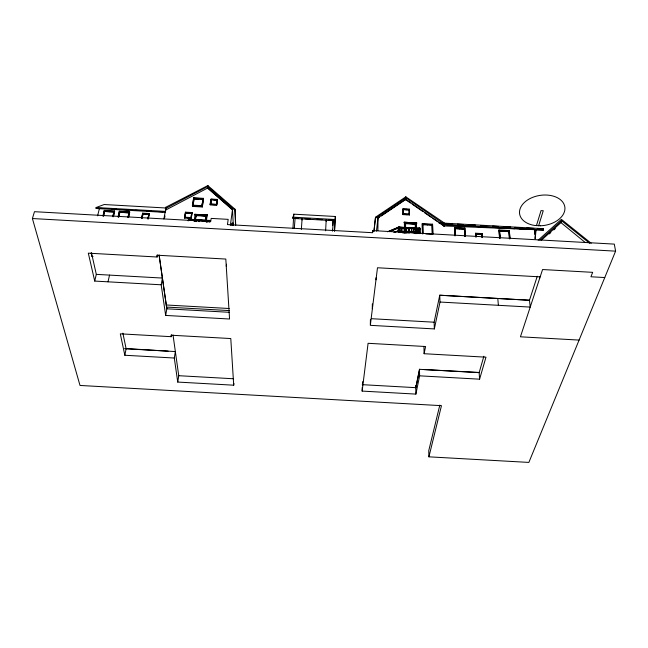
<?xml version="1.0" encoding="UTF-8"?>
<svg xmlns="http://www.w3.org/2000/svg" width="648" height="648" viewBox="0 0 648 648"><rect width="100%" height="100%" fill="white"/><g stroke="black" fill="none" stroke-linecap="round" stroke-linejoin="round"><path stroke-width="0.97" d="M377.873 230.566L378.011 217.825L405.624 199.228L444.301 225.95L534.381 229.651L535.11 234.592L534.503 229.578M375.986 279.798L376.01 277.846M374.009 231.231L375.516 217.218L405.818 196.846L444.601 223.163L543.34 228.687L543.51 230.056L534.219 229.781M370.332 324.381L370.413 319.602M372.705 230.599L372.673 232.713L227.464 224.597L228.185 219.356L211.175 218.408L210.697 221.543L34.474 211.685L32.4 218.538L80.012 385.455L441.474 405.664L428.911 456.832L528.865 462.413L615.6 251.149L614.296 244.11L372.705 230.599L372.495 232.511M372.284 308.723L372.349 303.896M483.87 356.254L479.156 372.649L419.467 369.311L419.604 375.832L415.886 394.097L362.143 391.092L362.224 387.423M302.065 219.996L302.106 218.53L301.352 229.441M332.683 230.672L333.194 220.271L328.204 219.988M325.604 230.793L326.211 219.875L326.122 221.341M292.928 218.4L293.787 214.172L335.332 216.489L335.291 220.766L292.928 218.4L293.666 215.557M292.961 228.307L293.787 214.172M332.456 231.125L332.562 229.214M332.772 225.399L333.04 220.628M334.498 231.36L335.332 216.489M334.546 230.631L335.21 218.862M294.273 228.525L295.115 218.141L298.112 218.311M534.956 238.464L535.775 229.546M535.207 238.812L536.026 229.886M373.904 231.263L375.516 217.218M124.959 348.746L175.357 351.556L174.296 358.028L177.738 382.069L233.709 385.196L233.92 383.373M376.448 231.093L378.181 216.392M362.507 383.632L362.75 381.64M362.143 391.092L368.088 343.302L425.582 346.518L424.116 353.719L485.984 357.178L479.585 379.185L419.604 375.832M363.05 384.661L362.345 384.896M231.903 225.067L232.154 223.155L233.021 223.204L233.053 225.569M232.762 225.115L233.021 223.204M235.548 225.212L234.949 209.166L207.838 185.587L165.548 207.368L165.548 210.171L163.863 218.951M230.356 225.366L232.502 209.498L207.806 187.969L165.475 210.163M226.257 266.182L226.517 264.238M399.16 227.651L408.613 228.177L398.253 227.626L398.342 227.011L398.374 232.373M399.192 231.709L399.257 231.247L408.758 231.79L408.669 232.567L408.694 227.432L409.601 227.48L409.682 233.005M402.886 209.434L402.967 208.834L409.471 209.199L409.463 214.966L402.935 214.601L402.967 208.834M407.171 214.577L403.259 214.358L403.275 209.093L409.18 209.417L409.253 214.115L403.323 213.783L403.234 214.383L407.187 214.601M402.935 214.601L403.024 214.01L409.552 214.375M401.112 227.683L401.177 231.506M405.389 199.811L405.818 196.846L405.567 199.608L381.308 215.954M216.724 205.165L217.453 199.43L210.94 199.066L210.138 204.201L210.187 204.8L216.724 205.165L217.453 199.43M404.174 222.199L416.705 223.098L404.174 222.199L404.133 222.693L416.656 223.398L416.705 222.896M406.134 209.855L406.223 209.255M217.112 199.649L216.456 204.914L217.112 199.649L211.199 199.317L210.527 204.582L215.468 204.857M402.983 232L404.879 232.114L402.983 231.611M404.708 227.885L404.757 231.944M404.822 227.894L404.87 231.944M409.147 213.775L409.18 209.417M208.964 222.183L209.369 220.401L209.255 221.195L199.754 220.668L199.681 219.696L199.454 221.648M209.871 222.207L210.138 220.45L210.187 221.065L205.489 220.774L206.161 215.841L195.939 215.266L195.008 221.187M409.463 214.966L409.471 209.199M406.709 231.822L406.547 227.756L406.563 232.041M206.169 221.972L207.23 215.152M194.894 214.156L194.894 214.658L207.465 215.363L207.465 214.861L194.862 214.358L207.465 214.861M206.939 222.191L207.303 220.579L207.052 222.191M210.187 204.8L210.981 199.665M210.527 204.582L211.199 199.317M210.551 204.566L211.264 199.94M205.141 220.928L205.886 216.181L196.19 215.638L195.251 221.324M409.593 227.983L409.52 228.436L418.973 228.963L419.078 228.461M177.738 382.069L178.743 375.702L173.032 334.984M411.48 228.266L411.699 232.097M411.593 228.266L411.666 232.324M202.314 206.971L203.48 198.345L193.712 197.802L192.399 205.513L192.488 206.42L202.314 206.971L203.48 198.345M398.277 231.304L398.309 227.246L387.504 231.79M198.547 221.6L199.001 219.656L198.863 220.612L189.354 220.085L189.281 219.113L198.806 220.061M197.956 206.364L201.917 206.582L202.978 198.677L194.1 198.183L192.999 206.088L194.1 198.183M398.309 230.826L393.846 232.47M413.392 232.195L413.432 228.145L413.505 232.203M415.166 224.662L415.238 224.216L405.575 223.673L405.68 231.765M196.514 221.608L196.895 219.996L196.628 221.608M415.085 228.461L415.311 232.3M415.198 228.469L415.279 232.527M194.06 221.292L195.186 214.48M194.7 221.503L195.08 219.891L194.813 221.511M416.883 228.566L416.972 232.624M416.996 228.574L417.085 232.632M418.349 232.446L419.151 228.007L418.47 232.664M192.488 206.42L193.712 197.802M187.969 217.979L190.974 218.149L191.719 212.779L185.733 212.439L184.972 217.817L185.733 212.439M190.974 218.149L191.719 212.779M191.241 218.408L192.067 212.552L185.474 212.18L184.559 217.436L184.623 218.044L191.241 218.408L192.067 212.552M174.296 358.028L124.829 355.258L120.301 333.833L171.242 336.685L171.558 334.805M419.086 231.458L418.786 233.061M419.062 232.818L419.143 232.365L409.649 231.83L409.568 232.616L409.504 228.307M419.961 233.183L419.831 228.047L420.09 233.588L414.437 233.272M419.288 231.798L419.799 228.833L411.399 228.412M188.155 220.911L188.6 219.073L188.479 220.02M189.378 220.077L191.298 219.988M432.88 233.879L432.548 224.2L422.261 223.625L422.415 233.888M422.877 233.418L422.747 224.135L432.086 224.662L432.419 234.325M184.623 218.044L185.474 212.18M165.669 315.438L161.182 284.796L94.713 281.078L88.314 253.157L157.116 257.005L156.857 255.199L225.812 259.054L229.562 319.01L165.669 315.438L166.836 308.804L159.125 255.118M427.315 224.986L427.421 224.394M432.281 233.944L432.086 224.662M432.548 224.2L432.775 234.471M161.182 284.796L162.421 278.065L96.309 274.363L91.473 252.89M165.605 211.183L165.054 212.358L95.88 208.494L96.123 207.522L104.158 204.533L165.92 207.992M157.116 257.005L157.496 255.02M164.616 217.85L164.989 215.897M443.945 226.476L444.439 223.989M124.829 355.258L126.125 348.802L122.885 333.161M415.765 387.658L419.467 369.311M419.629 369.32L415.927 387.674L362.281 384.669M148.108 217.59L148.894 213.767L142.916 213.435L141.912 218.206M148.003 219.146L148.894 213.767M148.173 218.805L149.251 213.548L142.665 213.176L141.556 218.433M148.441 218.53L149.251 213.548M424.31 369.579L479.212 372.446M540.165 276.858L377.484 267.762L370.324 325.337L434.346 328.917L434.12 322.202L439.749 295.204L529.465 300.251L537.273 276.259M465.313 235.832L464.835 228.047L454.523 227.472L454.815 235.84M141.831 218.157L142.665 213.176M142.204 217.85L142.916 213.435M142.236 217.841L143.03 214.059M464.867 236.285L464.389 228.509L455.026 227.991L455.301 235.362M434.346 328.917L440.008 302.041L439.741 295.229L529.465 300.251L530.21 307.087L440.008 302.041M459.578 228.841L459.707 228.25M464.389 228.509L464.673 235.904M465.183 236.423L464.835 228.047M128.004 217.056L129.065 212.277L119.718 211.75L118.616 216.529M128.061 217.59L129.065 212.277M128.377 217.566L129.649 211.815L119.353 211.24L118.025 216.991M128.677 217.145L129.649 211.815M108.014 281.823L109.536 275.1M118.349 216.562L119.353 211.24M118.714 217.064L119.718 211.75M118.754 217.072L119.848 212.325L129.114 212.844M112.874 216.213L113.999 211.434L104.652 210.908L103.486 215.687M113.165 215.792L114.056 212.001L104.79 211.483M112.979 216.748L113.999 211.434M113.238 216.724L114.591 210.973L104.296 210.398L102.894 216.14M113.57 216.294L114.591 210.973M475.664 236.488L475.616 233.215L482.234 233.58L482.501 237.16M482.169 236.739L481.942 233.815L475.94 233.474L476.005 236.99M94.713 281.078L96.309 274.363M478.799 234.236L478.937 233.644M103.235 215.719L104.296 210.398M103.599 216.221L104.652 210.908M439.822 405.105L428.749 450.692L428.911 456.832M482.023 237.322L481.942 233.815M482.234 233.58L482.29 236.86M97.597 215.825L99.468 208.291M510.049 238.334L509.279 230.534L498.968 229.959L499.519 238.343M508.656 231.628L499.381 231.109L499.989 237.857L499.487 230.477L508.85 230.996L509.62 238.788M504.014 231.328L504.168 230.737M509.36 238.399L508.85 230.996M509.887 238.918L509.279 230.534M536.439 225.634L541.023 210.608L543.251 210.738L538.626 225.755M541.469 240.149L560.957 222.62L561.581 220.725L589.712 243.324M398.253 227.626L399.046 227.505M549.326 233.92L550.824 232.575M553.821 229.878L555.32 228.525M538.164 240.189L561.387 219.356L591.195 243.284M539.833 240.27L561.581 220.725M377.962 218.206L379.639 217.08M375.508 218.198L405.834 197.786L444.658 224.532L543.51 230.056M165.289 208.713L207.692 186.511L207.838 185.587L208.073 188.584M394.697 232.389L397.41 231.223M388.379 231.563L398.285 227.399M389.302 231.709L398.309 227.91L390.185 231.482M444.334 224.532L444.601 223.163L438.704 222.888M537.735 228.59L543.34 228.687M405.664 209.588L409.382 209.798M403.186 209.685L409.082 210.017M193.793 198.709L197.705 198.928M213.775 199.827L217.493 200.03M211.248 199.924L217.153 200.248M194.189 199.09L203.051 199.584L201.917 206.582L202.978 198.677M210.479 203.982L216.416 204.314M210.138 204.201L216.683 204.566M192.918 205.181L201.844 205.683M192.399 205.513L202.241 206.064M445.338 223.495L452.377 223.892M457.407 224.168L463.442 224.508M468.472 224.791L475.51 225.18M480.541 225.464L486.575 225.804M492.61 226.136L498.644 226.476M503.674 226.76L510.713 227.148M514.739 227.375L521.778 227.772M526.808 228.047L533.855 228.444M443.564 224.718L514.852 228.704M519.874 228.979L525.901 229.319M404.425 223.26L416.437 223.933M426.83 224.475L431.503 224.734M292.993 217.169L335.364 219.534M422.65 224.726L431.981 225.253M305.119 218.7L310.141 218.984M317.172 219.372L322.194 219.656M96.123 207.522L165.24 211.386M185.539 212.787L192.124 213.151M100.464 208.348L104.466 208.567M111.456 208.964L116.454 209.239M123.452 209.636L128.45 209.911M135.448 210.3L139.442 210.527M146.44 210.916L151.438 211.199M158.436 211.588L163.069 211.847M185.798 213.046L191.784 213.378M460.015 228.38L464.705 228.639M505.375 230.915L509.117 231.125M499.333 231.061L508.688 231.587M195.024 215.217L207.077 215.889M398.342 227.011L408.702 227.642M409.593 227.691L419.062 228.226M399.241 227.254L408.702 227.772M409.601 227.829L419.062 228.347M399.233 227.31L409.398 227.926L409.601 227.48M409.601 227.894L419.75 228.501M104.401 210.932L107.212 211.094M112.825 211.402L114.696 211.507M125.064 212.09L129.746 212.35M411.399 228.331L418.964 228.752M104.757 211.442L114.105 211.969M119.815 212.285L129.163 212.811M419.078 229.044L419.75 229.076M142.754 213.775L145.573 213.937M143.006 214.034L148.983 214.375M184.907 217.21L190.917 217.55M184.559 217.436L191.176 217.809M475.478 233.798L479.253 234.009M481.804 234.398L475.794 234.066L476.029 236.99M189.37 219.121L188.471 219.073L188.536 219.688M199.77 219.704L198.863 219.656L198.887 220.409M199.738 219.923L210.138 220.45L210.187 221.065M189.338 219.34L198.839 219.866M199.714 220.045L209.207 220.644M189.305 219.623L198.806 220.158L198.847 220.62M199.706 220.207L209.207 220.741M408.767 231.96L399.273 231.425L399.184 232.033L399.152 227.723M409.666 232.008L419.159 232.535L419.062 233.142L409.568 232.446M209.409 220.863L210.082 220.903M194.149 220.142L198.887 220.49M200.742 220.514L202.638 220.701M408.677 232.235L399.184 231.863M419.167 232.891L419.839 232.932M188.576 220.109L189.257 220.15M403.08 232.64L408.775 232.956L408.694 227.432L408.621 228.388L399.152 227.853L399.233 227.399L419.855 228.663L419.953 228.056L419.054 228.007L419.183 233.539M425.833 233.952L431.479 234.268M402.262 232.762L406.247 232.98M414.21 233.426L417.199 233.596M232.972 224.006L232.106 223.957L232.195 225.52M32.4 218.538L615.6 251.149M604.762 277.546L590.927 276.777L592.669 272.338L542.579 269.536L520.425 336.806L579.085 340.087M93.037 256.422L92.17 256.543M166.269 304.989L229.173 308.505M166.568 307.079L229.303 310.586M371.401 318.695L434.12 322.202M229.392 312.304L166.811 308.804L159.1 255.118M124.91 348.486L168.083 351.151M178.743 375.702L233.458 378.756M399.119 227.051L399.273 232.421M405.567 199.608L410.508 203.018M412.16 204.161L422.877 211.548M424.521 212.69L431.114 217.234M432.767 218.376L437.708 221.786M439.36 222.92L444.309 226.33M560.957 222.62L585.079 242.36M234.819 210.13L207.692 186.511L207.838 188.357L232.519 209.879M91.133 252.866L91.959 256.527M109.326 211.167L109.431 211.702M124.392 212.009L124.489 212.544M145.905 213.605L145.994 214.204M171.242 336.685L171.032 335.21L230.785 338.556L233.709 385.196M165.548 207.368L165.896 210.065M539.428 276.413L539.663 278.389M188.73 212.609L188.795 213.208M196.19 215.638L196.231 216.092M499.487 230.477L500.199 238.261M498.968 229.959L499.673 237.751M198.539 198.426L198.62 199.333M497.802 298.477L498.377 305.305M209.239 220.401L209.239 221.203M481.78 234.422L481.999 237.322M475.94 233.474L476.142 236.399M475.616 233.215L475.867 236.795M214.156 199.487L214.204 200.086M479.156 372.649L479.585 379.185M455.026 227.991L455.439 235.759M454.523 227.472L454.937 235.248M232.154 223.155L232.259 225.115M232.43 208.049L233.288 224.897M234.949 209.166L235.726 225.253M422.747 224.135L423.006 233.798M422.261 223.625L422.52 233.296M423.946 347.101L424.116 353.719M419.297 230.178L419.345 232.681M418.964 230.153L419.005 232.664M416.389 223.179L416.624 232.608M415.692 233.669L415.522 223.876L405.34 223.309L405.421 232.13M415.238 224.216L415.425 233.321M413.319 228.136L413.473 232.43M415.733 385.649L415.886 394.097M404.393 222.515L404.53 232.899M403.275 209.093L403.323 213.783M402.943 227.553L402.951 231.838M401.258 227.456L401.258 231.741L401.258 227.456M540.408 225.779L534.705 225.464A22.874 15.171 -8.8 0 1 525.982 201.115A22.874 15.171 -8.8 0 1 563.501 203.213A22.874 15.171 -8.8 0 1 540.408 225.779M464.26 229.1L454.904 228.582L464.219 229.141"/></g></svg>
